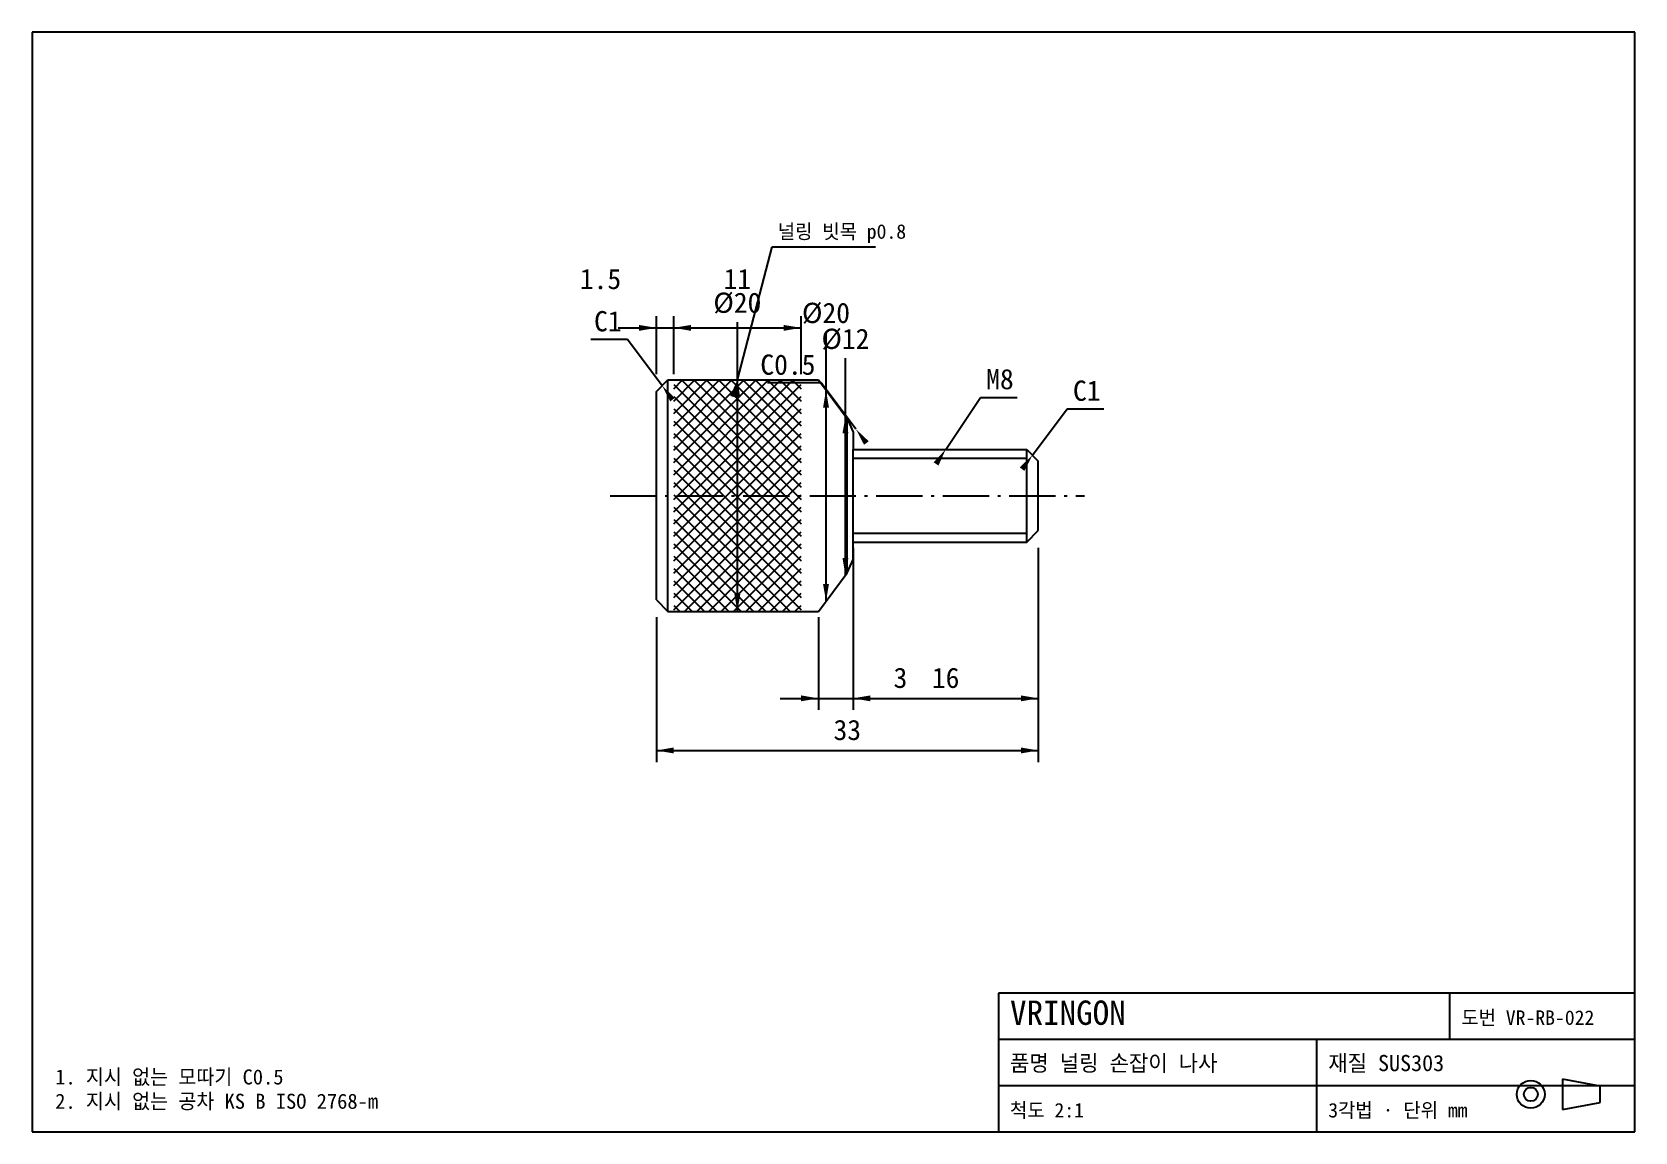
# Model space of a CAD drawing. Header units: millimetres. Extents: x 10 to 287, y 10 to 200.
import ezdxf
from ezdxf.enums import TextEntityAlignment as Align

# ---------------------------------------------------------------- set-up
doc = ezdxf.new("R2010")
doc.units = ezdxf.units.MM
doc.linetypes.add('CENTER', pattern=[11.5, 8, -1.5, 0.5, -1.5])
for name, color, linetype in [('CENTER', 1, 'CENTER'), ('DIM', 3, 'CONTINUOUS'), ('FRAME', 7, 'CONTINUOUS'), ('HATCH', 8, 'CONTINUOUS'), ('OUTLINE', 7, 'CONTINUOUS'), ('TEXT', 7, 'CONTINUOUS'), ('THIN', 7, 'CONTINUOUS')]:
    doc.layers.add(name, color=color, linetype=linetype)

msp = doc.modelspace()

# ---------------------------------------------------------------- linework, layer by layer
at = {"layer": 'CENTER'}
msp.add_line((109.885, 119.9), (191.885, 119.9), dxfattribs=at)
at = {"layer": 'DIM'}
for p, q in [((131.885, 139.9), (137.885, 162.9)), ((137.885, 162.9), (155.76, 162.9)), ((117.885, 140.9), (117.885, 150.9)), ((120.885, 140.9), (120.885, 150.9)), ((120.885, 140.9), (120.885, 150.9)), ((131.885, 99.9), (131.885, 149.9)), ((142.885, 140.9), (142.885, 150.9)), ((112.885, 146.9), (106.545, 146.9)), ((111.285, 148.9), (127.485, 148.9)), ((118.885, 138.9), (112.885, 146.9)), ((120.885, 148.9), (142.885, 148.9)), ((147.205, 101.66), (147.205, 148.14)), ((150.565, 106.14), (150.565, 143.66)), ((146.385, 139.4), (137.105, 139.4)), ((152.385, 131.4), (146.385, 139.4)), ((167.885, 127.9), (173.885, 136.9)), ((173.885, 136.9), (180.225, 136.9)), ((182.885, 126.9), (188.885, 134.9)), ((188.885, 134.9), (195.225, 134.9)), ((151.885, 110.9), (151.885, 82.9)), ((183.885, 110.9), (183.885, 82.9)), ((117.885, 98.9), (117.885, 73.9)), ((145.885, 98.9), (145.885, 82.9)), ((151.885, 98.9), (151.885, 82.9)), ((183.885, 98.9), (183.885, 73.9)), ((139.285, 84.9), (158.485, 84.9)), ((151.885, 84.9), (183.885, 84.9)), ((117.885, 75.9), (183.885, 75.9))]:
    msp.add_line(p, q, dxfattribs=at)
for points in [[(117.885, 148.9), (114.885, 148.39), (114.885, 149.41)], [(120.885, 148.9), (123.885, 149.41), (123.885, 148.39)], [(120.885, 148.9), (123.885, 149.41), (123.885, 148.39)], [(142.885, 148.9), (139.885, 148.39), (139.885, 149.41)], [(118.885, 138.9), (121.093, 136.806), (120.277, 136.194)], [(131.885, 139.9), (131.621, 136.868), (130.634, 137.126)], [(131.885, 139.9), (132.395, 136.9), (131.375, 136.9)], [(147.205, 138.14), (147.715, 135.14), (146.695, 135.14)], [(150.565, 133.66), (151.075, 130.66), (150.055, 130.66)], [(152.385, 131.4), (154.593, 129.306), (153.777, 128.694)], [(167.885, 127.9), (166.645, 125.121), (165.797, 125.687)], [(182.885, 126.9), (181.493, 124.194), (180.677, 124.806)], [(150.565, 106.14), (150.055, 109.14), (151.075, 109.14)], [(131.885, 99.9), (131.375, 102.9), (132.395, 102.9)], [(147.205, 101.66), (146.695, 104.66), (147.715, 104.66)], [(145.885, 84.9), (142.885, 84.39), (142.885, 85.41)], [(151.885, 84.9), (154.885, 85.41), (154.885, 84.39)], [(151.885, 84.9), (154.885, 85.41), (154.885, 84.39)], [(183.885, 84.9), (180.885, 84.39), (180.885, 85.41)], [(117.885, 75.9), (120.885, 76.41), (120.885, 75.39)], [(183.885, 75.9), (180.885, 75.39), (180.885, 76.41)]]:
    msp.add_solid(points, dxfattribs=at)
at = {"layer": 'FRAME'}
for p, q in [((287, 200), (10, 200)), ((10, 200), (10, 10)), ((287, 10), (287, 200)), ((287, 34), (177, 34)), ((177, 34), (177, 10)), ((255, 26), (255, 34)), ((287, 10), (287, 34)), ((177, 26), (287, 26)), ((232, 10), (232, 26)), ((177, 18), (287, 18)), ((281, 17.9), (274.5, 19.1)), ((274.5, 19.1), (274.5, 13.9)), ((281, 15.1), (281, 17.9)), ((274.5, 13.9), (281, 15.1)), ((10, 10), (287, 10)), ((177, 10), (287, 10))]:
    msp.add_line(p, q, dxfattribs=at)
for radius in [2.4, 1.2]:
    msp.add_circle((269, 16.5), radius, dxfattribs=at)
at = {"layer": 'HATCH'}
for p, q in [((120.885, 119.266), (141.519, 139.9)), ((120.885, 121.387), (139.398, 139.9)), ((120.885, 123.508), (137.277, 139.9)), ((120.885, 125.63), (135.155, 139.9)), ((120.885, 127.751), (133.034, 139.9)), ((120.885, 129.872), (130.913, 139.9)), ((120.885, 131.994), (128.791, 139.9)), ((120.885, 134.115), (126.67, 139.9)), ((120.885, 136.236), (124.549, 139.9)), ((120.885, 138.358), (122.427, 139.9)), ((120.885, 117.144), (142.885, 139.144)), ((120.885, 139.144), (142.885, 117.144)), ((122.251, 139.9), (142.885, 119.266)), ((124.372, 139.9), (142.885, 121.387)), ((126.493, 139.9), (142.885, 123.508)), ((128.615, 139.9), (142.885, 125.63)), ((130.736, 139.9), (142.885, 127.751)), ((132.857, 139.9), (142.885, 129.872)), ((134.979, 139.9), (142.885, 131.994)), ((137.1, 139.9), (142.885, 134.115)), ((139.221, 139.9), (142.885, 136.236)), ((141.343, 139.9), (142.885, 138.358)), ((120.885, 115.023), (142.885, 137.023)), ((120.885, 137.023), (142.885, 115.023)), ((120.885, 112.902), (142.885, 134.902)), ((120.885, 134.902), (142.885, 112.902)), ((120.885, 110.78), (142.885, 132.78)), ((120.885, 132.78), (142.885, 110.78)), ((120.885, 108.659), (142.885, 130.659)), ((120.885, 130.659), (142.885, 108.659)), ((120.885, 106.538), (142.885, 128.538)), ((120.885, 128.538), (142.885, 106.538)), ((120.885, 104.417), (142.885, 126.417)), ((120.885, 126.417), (142.885, 104.417)), ((120.885, 102.295), (142.885, 124.295)), ((120.885, 124.295), (142.885, 102.295)), ((120.885, 100.174), (142.885, 122.174)), ((120.885, 122.174), (142.885, 100.174)), ((120.885, 120.053), (141.038, 99.9)), ((122.732, 99.9), (142.885, 120.053)), ((120.885, 117.931), (138.916, 99.9)), ((124.854, 99.9), (142.885, 117.931)), ((120.885, 115.81), (136.795, 99.9)), ((120.885, 113.689), (134.674, 99.9)), ((126.975, 99.9), (142.885, 115.81)), ((129.096, 99.9), (142.885, 113.689)), ((120.885, 111.567), (132.552, 99.9)), ((131.218, 99.9), (142.885, 111.567)), ((120.885, 109.446), (130.431, 99.9)), ((133.339, 99.9), (142.885, 109.446)), ((120.885, 107.325), (128.31, 99.9)), ((135.46, 99.9), (142.885, 107.325)), ((120.885, 105.203), (126.188, 99.9)), ((120.885, 103.082), (124.067, 99.9)), ((137.582, 99.9), (142.885, 105.203)), ((139.703, 99.9), (142.885, 103.082)), ((120.885, 100.961), (121.946, 99.9)), ((141.824, 99.9), (142.885, 100.961))]:
    msp.add_line(p, q, dxfattribs=at)
at = {"layer": 'OUTLINE'}
for p, q in [((117.885, 137.9), (119.885, 139.9)), ((119.885, 139.9), (145.885, 139.9)), ((119.885, 99.9), (119.885, 139.9)), ((119.885, 99.9), (119.885, 139.9)), ((145.885, 139.9), (150.885, 133.233)), ((117.885, 101.9), (117.885, 137.9)), ((150.885, 133.233), (151.885, 130.9)), ((150.885, 106.567), (150.885, 133.233)), ((150.885, 106.567), (150.885, 133.233)), ((151.885, 130.9), (151.885, 127.9)), ((151.885, 127.9), (181.885, 127.9)), ((151.885, 111.9), (151.885, 127.9)), ((181.885, 127.9), (183.885, 125.9)), ((181.885, 111.9), (181.885, 127.9)), ((181.885, 111.9), (181.885, 127.9)), ((183.885, 113.9), (183.885, 125.9)), ((181.885, 111.9), (183.885, 113.9)), ((151.885, 108.9), (151.885, 111.9)), ((151.885, 111.9), (181.885, 111.9)), ((150.885, 106.567), (151.885, 108.9)), ((145.885, 99.9), (150.885, 106.567)), ((117.885, 101.9), (119.885, 99.9)), ((119.885, 99.9), (145.885, 99.9))]:
    msp.add_line(p, q, dxfattribs=at)
at = {"layer": 'THIN'}
for p, q in [((151.885, 126.366), (181.885, 126.366)), ((151.885, 113.434), (181.885, 113.434))]:
    msp.add_line(p, q, dxfattribs=at)

# ---------------------------------------------------------------- texts
at = {"layer": 'TEXT'}
for s, height, p in [('널링 빗목 p0.8', 2.5, (138.885, 164.3)), ('M8', 3.5, (174.885, 138.3)), ('C1', 3.5, (189.885, 136.3)), ('VRINGON', 4.2, (179, 28.5)), ('도번 VR-RB-022', 2.5, (257, 28.5)), ('품명 널링 손잡이 나사', 2.8, (179, 20.5)), ('재질 SUS303', 2.8, (234, 20.5)), ('1. 지시 없는 모따기 C0.5', 2.6, (14, 18.2)), ('2. 지시 없는 공차 KS B ISO 2768-m', 2.6, (14, 14)), ('척도 2:1', 2.5, (179, 12.5)), ('3각법 · 단위 mm', 2.5, (234, 12.5))]:
    msp.add_text(s, height=height, dxfattribs=at).set_placement(p)
for s, p in [('1.5', (108.235, 155.6)), ('11', (131.885, 155.6)), ('%%c20', (131.885, 151.5)), ('%%c20', (147.205, 149.74)), ('%%c12', (150.565, 145.26)), ('3', (160.065, 86.7)), ('16', (167.885, 86.7)), ('33', (150.885, 77.7))]:
    msp.add_text(s, height=3.5, dxfattribs=at).set_placement(p, align=Align.CENTER)
for s, p in [('C1', (111.885, 148.3)), ('C0.5', (145.385, 140.8))]:
    msp.add_text(s, height=3.5, dxfattribs=at).set_placement(p, align=Align.RIGHT)

doc.saveas('drawing.dxf')
